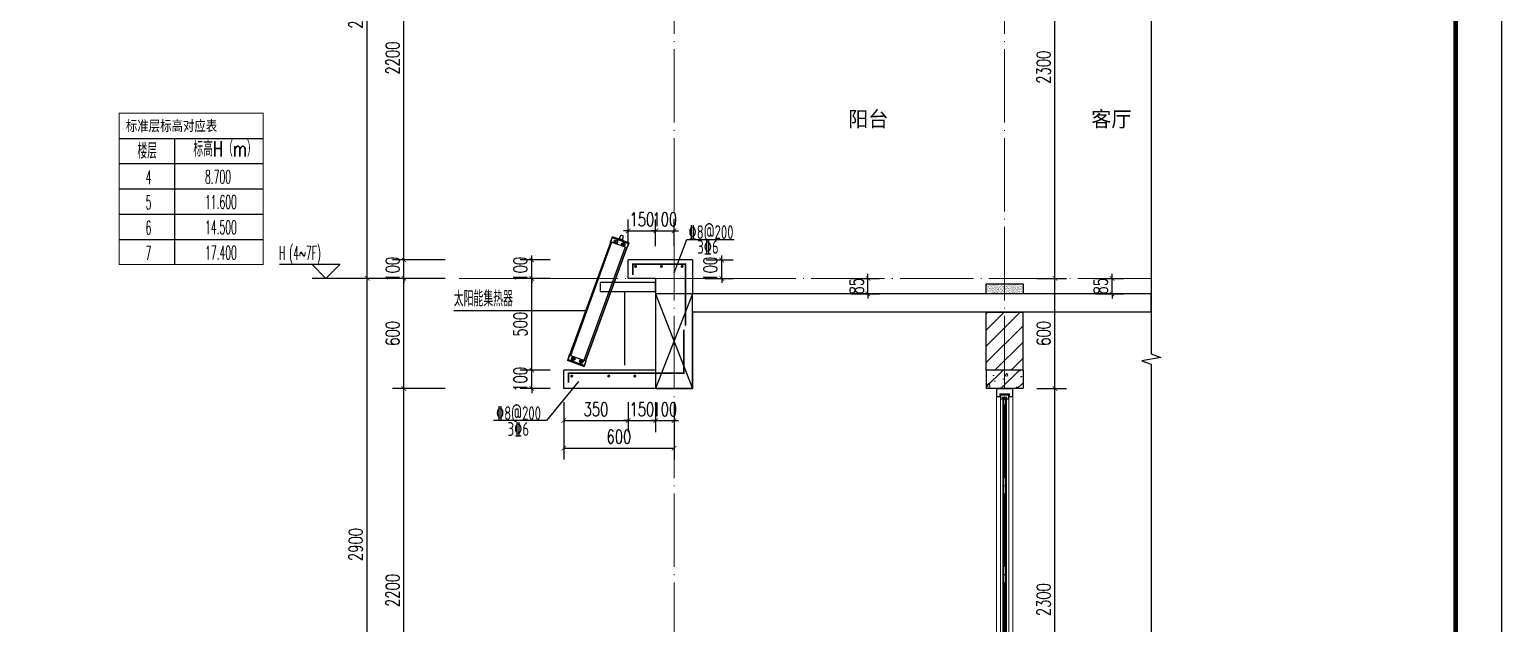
# Model space of a CAD drawing. Extents: x -655480 to 203344, y -294099 to 287156.
# Drawn here: x 57064 to 65078, y 130104 to 133340 of the extents above; entities that cross this region are included whole.
import ezdxf

# ---------------------------------------------------------------- set-up
doc = ezdxf.new("R2010")
doc.units = 0
doc.header["$LTSCALE"] = 1000
doc.linetypes.add('DOTE', pattern=[2.42, 2, -0.2, 0.02, -0.2])
doc.layers.get('0').update_dxf_attribs({"linetype": 'CONTINUOUS'})
doc.layers.get('DEFPOINTS').update_dxf_attribs({"linetype": 'CONTINUOUS'})
for name, color, linetype in [('C-Sheet-图框', 101, 'CONTINUOUS'), ('DIM_ELEV', 3, 'CONTINUOUS'), ('DIM_IDEN', 67, 'CONTINUOUS'), ('DIM_SYMB', 3, 'CONTINUOUS'), ('PUB_DIM', 3, 'CONTINUOUS'), ('PUB_TEXT', 2, 'CONTINUOUS'), ('REIN', 6, 'CONTINUOUS'), ('S-大样-砼线', 7, 'CONTINUOUS'), ('S-引出线', 40, 'CONTINUOUS'), ('TEXT', 2, 'CONTINUOUS'), ('WALL', 5, 'CONTINUOUS'), ('实线层', 7, 'CONTINUOUS'), ('看线', 251, 'CONTINUOUS'), ('立面-看线', 251, 'CONTINUOUS')]:
    doc.layers.add(name, color=color, linetype=linetype)
for name, color, linetype, lineweight in [('DOTE', 19, 'DOTE', 9), ('PUB_HATCH', 8, 'CONTINUOUS', 9), ('S_WINDOW', 144, 'CONTINUOUS', 15), ('图框', 9, 'CONTINUOUS', 18), ('细细', 250, 'CONTINUOUS', 0)]:
    doc.layers.add(name, color=color, linetype=linetype, lineweight=lineweight)
doc.layers.add('yichutu', color=7, linetype='CONTINUOUS', true_color=0xffffff)
doc.styles.add('_TCH_DIM', font='SIMPLEX.shx', dxfattribs={"width": 0.7, "bigfont": 'GBCBIG.shx'})
doc.styles.add('_TCH_DIM_T3', font='SIMPLEX', dxfattribs={"width": 0.705882, "bigfont": 'GBCBIG'})
doc.styles.add('DIM_FONT_T3', font='SIMPLEX', dxfattribs={"width": 0.705882, "bigfont": 'GBCBIG'})
doc.styles.add('TSSD_REIN', font='tssdeng.shx', dxfattribs={"width": 0.7, "height": 300, "bigfont": 'tssdchn.shx'})
doc.styles.add('宋体', font='', dxfattribs={"height": 50})
doc.styles.get('宋体').set_extended_font_data('SimSun')
doc.dimstyles.new('_TCH_ARCH&&25', dxfattribs={"dimtxt": 74.375, "dimasz": 25, "dimexe": 62.5, "dimexo": 75, "dimgap": 25, "dimtad": 1, "dimdec": 0, "dimzin": 0, "dimdsep": 46, "dimtxsty": '_TCH_DIM_T3', "dimblk": 'ARCHTICK', "dimcen": 0.09, "dimclrt": 7, "dimazin": 0, "dimtfac": 1, "dimtdec": 0, "dimtix": 1, "dimtmove": 2, "dimatfit": 3, "dimldrblk": 'ARCHTICK', "dimfxl": 1, "dimtolj": 1, "dimtzin": 0, "dimarcsym": 0})
pattern_1 = [(315, (145053.3697, 680712.4302), (-1.76776695, -1.76776695), []), (315, (145054.5482, 680712.4302), (-1.76776695, -1.76776695), [])]
pattern_2 = [(315, (145053.3697, 678374.192), (-1.76776695, -1.76776695), []), (315, (145054.5482, 678374.192), (-1.76776695, -1.76776695), [])]

# ---------------------------------------------------------------- blocks, each defined once
blk = doc.blocks.new('GFDDDDRG')
at = {"layer": '图框'}
blk.add_lwpolyline([(923310, -107437), (923310, -159999), (893610, -159999), (893610, -107437)], close=True, dxfattribs=at)
blk.add_lwpolyline([(923310, -107437), (923310, -159999), (893610, -159999), (893610, -107437)], close=True, dxfattribs=at)
at = {"layer": '图框', "const_width": 50}
blk.add_lwpolyline([(894110, -159499), (922810, -159499), (922810, -108687), (894110, -108687)], close=True, dxfattribs=at)
blk = doc.blocks.new('yct-1051-594-26275-14850-25-1002.0')
at = {"layer": 'yichutu', "color": 7, "true_color": 0xffffff}
blk.add_lwpolyline([(0, 0), (0, 14850), (26275, 14850), (26275, 0)], close=True, dxfattribs=at)
blk = doc.blocks.new('A$C01192DFB')
at = {"layer": '实线层', "color": 5}
for p, q in [((-245.2, 221), (-235.1, 248.7)), ((-244.8, 220.8), (-234.5, 249)), ((-146.5, 211.5), (-236.8, 244.3)), ((-146.9, 212), (-236.2, 244.4)), ((-235.1, 248.7), (-234.7, 248.5)), ((-145.3, 216.4), (-234.6, 248.9)), ((-145.2, 216.5), (-234.5, 249)), ((-196.4, 238.3), (-189.3, 257.6)), ((-174.3, 252.1), (-189.3, 257.6)), ((-181.3, 232.8), (-174.3, 252.1)), ((-468.5, -396.9), (-243.8, 220.5)), ((-243.5, 220.4), (-468.2, -397)), ((-467.7, -397.2), (-243, 220.2)), ((-240, 219.1), (-464.7, -398.3)), ((-239.5, 218.9), (-464.2, -398.5)), ((-166, 192.2), (-390.7, -425.2)), ((-165.7, 192), (-390.4, -425.3)), ((-381.9, -428.4), (-157.2, 189)), ((-156.8, 188.8), (-381.5, -428.6)), ((-381.1, -428.7), (-156.4, 188.7)), ((-155, 188.2), (-245.2, 221)), ((-219.7, 220.8), (-218.7, 223.5)), ((-217.8, 218.6), (-219.7, 220.8)), ((-219.4, 214.4), (-214.3, 228.2)), ((-218.7, 223.5), (-215.9, 224)), ((-215, 219.1), (-217.8, 218.6)), ((-215.9, 224), (-214, 221.8)), ((-214, 221.8), (-215, 219.1)), ((-196.4, 238.3), (-203, 237.5)), ((-176.7, 228), (-203, 237.5)), ((-196.4, 238.3), (-181.3, 232.8)), ((-181.3, 232.8), (-176.7, 228)), ((-179.3, 206.1), (-178.4, 208.8)), ((-177.5, 203.9), (-179.3, 206.1)), ((-179, 199.7), (-174, 213.5)), ((-178.4, 208.8), (-175.5, 209.3)), ((-174.6, 204.4), (-177.5, 203.9)), ((-175.5, 209.3), (-173.7, 207.1)), ((-173.7, 207.1), (-174.6, 204.4)), ((-155.5, 188.3), (-145.2, 216.5)), ((-155, 188.2), (-144.9, 215.9)), ((-144.9, 215.9), (-145.4, 216)), ((-469.9, -396.4), (-480, -424.1)), ((-469.5, -396.6), (-479.7, -424.8)), ((-379.7, -429.2), (-469.9, -396.4)), ((-379.7, -429.2), (-468, -397.1)), ((-480, -424.1), (-479.6, -424.3)), ((-390.4, -457.1), (-479.7, -424.6)), ((-390.5, -457.2), (-479.7, -424.8)), ((-388.2, -452.5), (-478.4, -419.7)), ((-388.8, -452.7), (-478.1, -420.2)), ((-450.2, -412.7), (-451.2, -415.4)), ((-451.2, -415.4), (-449.4, -417.6)), ((-445.9, -408), (-450.9, -421.8)), ((-447.4, -412.2), (-450.2, -412.7)), ((-449.4, -417.6), (-446.5, -417.1)), ((-445.5, -414.4), (-447.4, -412.2)), ((-446.5, -417.1), (-445.5, -414.4)), ((-406.6, -428.6), (-407.6, -431.3)), ((-407.6, -431.3), (-405.7, -433.5)), ((-402.2, -423.9), (-407.2, -437.7)), ((-403.7, -428.1), (-406.6, -428.6)), ((-405.7, -433.5), (-402.9, -433)), ((-401.9, -430.3), (-403.7, -428.1)), ((-402.9, -433), (-401.9, -430.3)), ((-380.2, -429.1), (-390.5, -457.2)), ((-389.8, -456.9), (-390.3, -456.8)), ((-379.7, -429.2), (-389.8, -456.9))]:
    blk.add_line(p, q, dxfattribs=at)
for points in [[(-236.8, 244.3), (-236.7, 244.4), (-236.5, 244.5), (-236.4, 244.5), (-236.2, 244.4)], [(-146.5, 211.5), (-146.5, 211.6), (-146.6, 211.7), (-146.7, 211.9), (-146.9, 212)], [(-478.4, -419.7), (-478.4, -419.8), (-478.4, -420), (-478.2, -420.1), (-478.1, -420.2)], [(-388.2, -452.5), (-388.3, -452.6), (-388.4, -452.7), (-388.6, -452.7), (-388.8, -452.7)]]:
    blk.add_lwpolyline(points, dxfattribs=at)
blk.add_lwpolyline([(0, 0), (-302.4, 0), (-302.4, -49.7), (0, -49.7)], close=True, dxfattribs=at)
for centre, radius in [((-216.8, 221.3), 10), ((-216.8, 221.3), 9.5), ((-176.5, 206.6), 10), ((-176.5, 206.6), 9.5), ((-448.4, -414.9), 10), ((-448.4, -414.9), 9.5), ((-404.7, -430.8), 10), ((-404.7, -430.8), 9.5)]:
    blk.add_circle(centre, radius, dxfattribs=at)
for centre, start, end in [((-234.7, 248.5), 70, 160), ((-145.4, 216), 340, 70), ((-479.6, -424.3), 160, 250), ((-390.3, -456.8), 250, 340)]:
    blk.add_arc(centre, 0.5, start, end, dxfattribs=at)
blk = doc.blocks.new('_ArchTick')
at = {"color": 0, "linetype": 'ByBlock', "const_width": 0.15}
blk.add_lwpolyline([(-0.5, -0.5), (0.5, 0.5)], dxfattribs=at)
blk = doc.blocks.new('*D2541')
at = {"layer": 'DEFPOINTS', "color": 0, "transparency": 16777216}
for p in [(871532.9, -114286.1), (871707.5, -114286.1), (871707.5, -114386.1)]:
    blk.add_point(p, dxfattribs=at)
at = {"layer": 'PUB_DIM', "color": 0, "lineweight": -2, "transparency": 16777216}
for p, q in [((871532.9, -114286.1), (871532.9, -114261.1)), ((871632.5, -114286.1), (871470.4, -114286.1)), ((871532.9, -114386.1), (871532.9, -114286.1)), ((871632.5, -114386.1), (871470.4, -114386.1)), ((871532.9, -114386.1), (871532.9, -114411.1))]:
    blk.add_line(p, q, dxfattribs=at)
at = {"layer": 'PUB_DIM', "color": 0, "lineweight": -2, "transparency": 16777216, "xscale": 25, "yscale": 25, "zscale": 25}
for p, rotation in [((871532.9, -114286.1), 270), ((871532.9, -114386.1), 90)]:
    blk.add_blockref('_ArchTick', p, dxfattribs=dict(at, rotation=rotation))
at = {"layer": 'PUB_DIM', "color": 7, "transparency": 16777216, "insert": (871470.7, -114336.1), "char_height": 74.38, "attachment_point": 5, "rotation": 90, "style": '_TCH_DIM_T3'}
blk.add_mtext('\\A1;100', dxfattribs=at)
blk = doc.blocks.new('*D2542')
at = {"layer": 'DEFPOINTS', "color": 0, "transparency": 16777216}
for p in [(871532.9, -114386.1), (871707.5, -114386.1), (871707.5, -114886.1)]:
    blk.add_point(p, dxfattribs=at)
at = {"layer": 'PUB_DIM', "color": 0, "lineweight": -2, "transparency": 16777216}
for p, q in [((871632.5, -114386.1), (871470.4, -114386.1)), ((871532.9, -114886.1), (871532.9, -114386.1)), ((871632.5, -114886.1), (871470.4, -114886.1))]:
    blk.add_line(p, q, dxfattribs=at)
at = {"layer": 'PUB_DIM', "color": 0, "lineweight": -2, "transparency": 16777216, "xscale": 25, "yscale": 25, "zscale": 25}
for p, rotation in [((871532.9, -114386.1), 90), ((871532.9, -114886.1), 270)]:
    blk.add_blockref('_ArchTick', p, dxfattribs=dict(at, rotation=rotation))
at = {"layer": 'PUB_DIM', "color": 7, "transparency": 16777216, "insert": (871470.7, -114636.1), "char_height": 74.38, "attachment_point": 5, "rotation": 90, "style": '_TCH_DIM_T3'}
blk.add_mtext('\\A1;500', dxfattribs=at)
blk = doc.blocks.new('*D2543')
at = {"layer": 'DEFPOINTS', "color": 0, "transparency": 16777216}
for p in [(871532.9, -114886.1), (871707.5, -114886.1), (871707.5, -114986.1)]:
    blk.add_point(p, dxfattribs=at)
at = {"layer": 'PUB_DIM', "color": 0, "lineweight": -2, "transparency": 16777216}
for p, q in [((871632.5, -114886.1), (871470.4, -114886.1)), ((871532.9, -114886.1), (871532.9, -114861.1)), ((871532.9, -114986.1), (871532.9, -114886.1)), ((871632.5, -114986.1), (871470.4, -114986.1)), ((871532.9, -114986.1), (871532.9, -115011.1))]:
    blk.add_line(p, q, dxfattribs=at)
at = {"layer": 'PUB_DIM', "color": 0, "lineweight": -2, "transparency": 16777216, "xscale": 25, "yscale": 25, "zscale": 25}
for p, rotation in [((871532.9, -114886.1), 270), ((871532.9, -114986.1), 90)]:
    blk.add_blockref('_ArchTick', p, dxfattribs=dict(at, rotation=rotation))
at = {"layer": 'PUB_DIM', "color": 7, "transparency": 16777216, "insert": (871470.7, -114936.1), "char_height": 74.38, "attachment_point": 5, "rotation": 90, "style": '_TCH_DIM_T3'}
blk.add_mtext('\\A1;100', dxfattribs=at)
blk = doc.blocks.new('*D2544')
at = {"layer": 'DEFPOINTS', "color": 0, "transparency": 16777216}
for p in [(872407.5, -114286.1), (872567.5, -114286.1), (872407.5, -114386.1)]:
    blk.add_point(p, dxfattribs=at)
at = {"layer": 'PUB_DIM', "color": 0, "lineweight": -2, "transparency": 16777216}
for p, q in [((872567.5, -114286.1), (872567.5, -114261.1)), ((872482.5, -114286.1), (872630, -114286.1)), ((872567.5, -114386.1), (872567.5, -114286.1)), ((872482.5, -114386.1), (872630, -114386.1)), ((872567.5, -114386.1), (872567.5, -114411.1))]:
    blk.add_line(p, q, dxfattribs=at)
at = {"layer": 'PUB_DIM', "color": 0, "lineweight": -2, "transparency": 16777216, "xscale": 25, "yscale": 25, "zscale": 25}
for p, rotation in [((872567.5, -114286.1), 270), ((872567.5, -114386.1), 90)]:
    blk.add_blockref('_ArchTick', p, dxfattribs=dict(at, rotation=rotation))
at = {"layer": 'PUB_DIM', "color": 7, "transparency": 16777216, "insert": (872505.3, -114336.1), "char_height": 74.38, "attachment_point": 5, "rotation": 90, "style": '_TCH_DIM_T3'}
blk.add_mtext('\\A1;100', dxfattribs=at)
blk = doc.blocks.new('*D2545')
at = {"layer": 'DEFPOINTS', "color": 0, "transparency": 16777216}
for p in [(872207.5, -114127.5), (872057.5, -114286.1), (872207.5, -114286.1)]:
    blk.add_point(p, dxfattribs=at)
at = {"layer": 'PUB_DIM', "color": 0, "lineweight": -2, "transparency": 16777216}
for p, q in [((872057.5, -114211.1), (872057.5, -114065)), ((872207.5, -114211.1), (872207.5, -114065)), ((872057.5, -114127.5), (872032.5, -114127.5)), ((872057.5, -114127.5), (872207.5, -114127.5)), ((872207.5, -114127.5), (872232.5, -114127.5))]:
    blk.add_line(p, q, dxfattribs=at)
at = {"layer": 'PUB_DIM', "color": 0, "lineweight": -2, "transparency": 16777216, "xscale": 25, "yscale": 25, "zscale": 25}
blk.add_blockref('_ArchTick', (872057.5, -114127.5), dxfattribs=at)
at = {"layer": 'PUB_DIM', "color": 0, "lineweight": -2, "transparency": 16777216, "xscale": 25, "yscale": 25, "zscale": 25, "rotation": 180}
blk.add_blockref('_ArchTick', (872207.5, -114127.5), dxfattribs=at)
at = {"layer": 'PUB_DIM', "color": 7, "transparency": 16777216, "insert": (872132.5, -114065.3), "char_height": 74.38, "attachment_point": 5, "style": '_TCH_DIM_T3'}
blk.add_mtext('\\A1;150', dxfattribs=at)
blk = doc.blocks.new('*D2546')
at = {"layer": 'DEFPOINTS', "color": 0, "transparency": 16777216}
for p in [(872307.5, -114127.5), (872207.5, -114286.1), (872307.5, -114286.1)]:
    blk.add_point(p, dxfattribs=at)
at = {"layer": 'PUB_DIM', "color": 0, "lineweight": -2, "transparency": 16777216}
for p, q in [((872207.5, -114211.1), (872207.5, -114065)), ((872307.5, -114211.1), (872307.5, -114065)), ((872207.5, -114127.5), (872182.5, -114127.5)), ((872207.5, -114127.5), (872307.5, -114127.5)), ((872307.5, -114127.5), (872332.5, -114127.5))]:
    blk.add_line(p, q, dxfattribs=at)
at = {"layer": 'PUB_DIM', "color": 0, "lineweight": -2, "transparency": 16777216, "xscale": 25, "yscale": 25, "zscale": 25}
blk.add_blockref('_ArchTick', (872207.5, -114127.5), dxfattribs=at)
at = {"layer": 'PUB_DIM', "color": 0, "lineweight": -2, "transparency": 16777216, "xscale": 25, "yscale": 25, "zscale": 25, "rotation": 180}
blk.add_blockref('_ArchTick', (872307.5, -114127.5), dxfattribs=at)
at = {"layer": 'PUB_DIM', "color": 7, "transparency": 16777216, "insert": (872257.5, -114065.3), "char_height": 74.38, "attachment_point": 5, "style": '_TCH_DIM_T3'}
blk.add_mtext('\\A1;100', dxfattribs=at)
blk = doc.blocks.new('*D2547')
at = {"layer": 'DEFPOINTS', "color": 0, "transparency": 16777216}
for p in [(874526.4, -114386.1), (874692.4, -114386.1), (874526.4, -114471.1)]:
    blk.add_point(p, dxfattribs=at)
at = {"layer": 'PUB_DIM', "color": 0, "lineweight": -2, "transparency": 16777216}
for p, q in [((874692.4, -114386.1), (874692.4, -114361.1)), ((874601.4, -114386.1), (874754.9, -114386.1)), ((874692.4, -114471.1), (874692.4, -114386.1)), ((874601.4, -114471.1), (874754.9, -114471.1)), ((874692.4, -114471.1), (874692.4, -114496.1))]:
    blk.add_line(p, q, dxfattribs=at)
at = {"layer": 'PUB_DIM', "color": 0, "lineweight": -2, "transparency": 16777216, "xscale": 25, "yscale": 25, "zscale": 25}
for p, rotation in [((874692.4, -114386.1), 270), ((874692.4, -114471.1), 90)]:
    blk.add_blockref('_ArchTick', p, dxfattribs=dict(at, rotation=rotation))
at = {"layer": 'PUB_DIM', "color": 7, "transparency": 16777216, "insert": (874630.2, -114428.6), "char_height": 74.38, "attachment_point": 5, "rotation": 90, "style": '_TCH_DIM_T3'}
blk.add_mtext('\\A1;85', dxfattribs=at)
blk = doc.blocks.new('*D2548')
at = {"layer": 'DEFPOINTS', "color": 0, "transparency": 16777216}
for p in [(873197.3, -114386.1), (873363.3, -114386.1), (873197.3, -114471.1)]:
    blk.add_point(p, dxfattribs=at)
at = {"layer": 'PUB_DIM', "color": 0, "lineweight": -2, "transparency": 16777216}
for p, q in [((873363.3, -114386.1), (873363.3, -114361.1)), ((873272.3, -114386.1), (873425.8, -114386.1)), ((873363.3, -114471.1), (873363.3, -114386.1)), ((873272.3, -114471.1), (873425.8, -114471.1)), ((873363.3, -114471.1), (873363.3, -114496.1))]:
    blk.add_line(p, q, dxfattribs=at)
at = {"layer": 'PUB_DIM', "color": 0, "lineweight": -2, "transparency": 16777216, "xscale": 25, "yscale": 25, "zscale": 25}
for p, rotation in [((873363.3, -114386.1), 270), ((873363.3, -114471.1), 90)]:
    blk.add_blockref('_ArchTick', p, dxfattribs=dict(at, rotation=rotation))
at = {"layer": 'PUB_DIM', "color": 7, "transparency": 16777216, "insert": (873301.1, -114428.6), "char_height": 74.38, "attachment_point": 5, "rotation": 90, "style": '_TCH_DIM_T3'}
blk.add_mtext('\\A1;85', dxfattribs=at)
blk = doc.blocks.new('*D2549')
at = {"layer": 'DEFPOINTS', "color": 0, "transparency": 16777216}
for p in [(871707.5, -114986.1), (872057.5, -114986.1), (872057.5, -115161.1)]:
    blk.add_point(p, dxfattribs=at)
at = {"layer": 'PUB_DIM', "color": 0, "lineweight": -2, "transparency": 16777216}
for p, q in [((871707.5, -115061.1), (871707.5, -115223.6)), ((872057.5, -115061.1), (872057.5, -115223.6)), ((871707.5, -115161.1), (872057.5, -115161.1))]:
    blk.add_line(p, q, dxfattribs=at)
at = {"layer": 'PUB_DIM', "color": 0, "lineweight": -2, "transparency": 16777216, "xscale": 25, "yscale": 25, "zscale": 25, "rotation": 180}
blk.add_blockref('_ArchTick', (871707.5, -115161.1), dxfattribs=at)
at = {"layer": 'PUB_DIM', "color": 0, "lineweight": -2, "transparency": 16777216, "xscale": 25, "yscale": 25, "zscale": 25}
blk.add_blockref('_ArchTick', (872057.5, -115161.1), dxfattribs=at)
at = {"layer": 'PUB_DIM', "color": 7, "transparency": 16777216, "insert": (871882.5, -115099), "char_height": 74.38, "attachment_point": 5, "style": '_TCH_DIM_T3'}
blk.add_mtext('\\A1;350', dxfattribs=at)
blk = doc.blocks.new('*D2550')
at = {"layer": 'DEFPOINTS', "color": 0, "transparency": 16777216}
for p in [(872057.5, -114986.1), (872207.5, -114986.1), (872207.5, -115161.1)]:
    blk.add_point(p, dxfattribs=at)
at = {"layer": 'PUB_DIM', "color": 0, "lineweight": -2, "transparency": 16777216}
for p, q in [((872057.5, -115061.1), (872057.5, -115223.6)), ((872207.5, -115061.1), (872207.5, -115223.6)), ((872057.5, -115161.1), (872032.5, -115161.1)), ((872057.5, -115161.1), (872207.5, -115161.1)), ((872207.5, -115161.1), (872232.5, -115161.1))]:
    blk.add_line(p, q, dxfattribs=at)
at = {"layer": 'PUB_DIM', "color": 0, "lineweight": -2, "transparency": 16777216, "xscale": 25, "yscale": 25, "zscale": 25}
blk.add_blockref('_ArchTick', (872057.5, -115161.1), dxfattribs=at)
at = {"layer": 'PUB_DIM', "color": 0, "lineweight": -2, "transparency": 16777216, "xscale": 25, "yscale": 25, "zscale": 25, "rotation": 180}
blk.add_blockref('_ArchTick', (872207.5, -115161.1), dxfattribs=at)
at = {"layer": 'PUB_DIM', "color": 7, "transparency": 16777216, "insert": (872132.5, -115099), "char_height": 74.38, "attachment_point": 5, "style": '_TCH_DIM_T3'}
blk.add_mtext('\\A1;150', dxfattribs=at)
blk = doc.blocks.new('*D2551')
at = {"layer": 'DEFPOINTS', "color": 0, "transparency": 16777216}
for p in [(872207.5, -114986.1), (872307.5, -114986.1), (872307.5, -115161.1)]:
    blk.add_point(p, dxfattribs=at)
at = {"layer": 'PUB_DIM', "color": 0, "lineweight": -2, "transparency": 16777216}
for p, q in [((872207.5, -115061.1), (872207.5, -115223.6)), ((872307.5, -115061.1), (872307.5, -115223.6)), ((872207.5, -115161.1), (872182.5, -115161.1)), ((872207.5, -115161.1), (872307.5, -115161.1)), ((872307.5, -115161.1), (872332.5, -115161.1))]:
    blk.add_line(p, q, dxfattribs=at)
at = {"layer": 'PUB_DIM', "color": 0, "lineweight": -2, "transparency": 16777216, "xscale": 25, "yscale": 25, "zscale": 25}
blk.add_blockref('_ArchTick', (872207.5, -115161.1), dxfattribs=at)
at = {"layer": 'PUB_DIM', "color": 0, "lineweight": -2, "transparency": 16777216, "xscale": 25, "yscale": 25, "zscale": 25, "rotation": 180}
blk.add_blockref('_ArchTick', (872307.5, -115161.1), dxfattribs=at)
at = {"layer": 'PUB_DIM', "color": 7, "transparency": 16777216, "insert": (872257.5, -115099), "char_height": 74.38, "attachment_point": 5, "style": '_TCH_DIM_T3'}
blk.add_mtext('\\A1;100', dxfattribs=at)
blk = doc.blocks.new('*D2552')
at = {"layer": 'DEFPOINTS', "color": 0, "transparency": 16777216}
for p in [(871707.5, -114986.1), (872307.5, -114986.1), (872307.5, -115311.1)]:
    blk.add_point(p, dxfattribs=at)
at = {"layer": 'PUB_DIM', "color": 0, "lineweight": -2, "transparency": 16777216}
for p, q in [((871707.5, -115061.1), (871707.5, -115373.6)), ((872307.5, -115061.1), (872307.5, -115373.6)), ((871707.5, -115311.1), (872307.5, -115311.1))]:
    blk.add_line(p, q, dxfattribs=at)
at = {"layer": 'PUB_DIM', "color": 0, "lineweight": -2, "transparency": 16777216, "xscale": 25, "yscale": 25, "zscale": 25, "rotation": 180}
blk.add_blockref('_ArchTick', (871707.5, -115311.1), dxfattribs=at)
at = {"layer": 'PUB_DIM', "color": 0, "lineweight": -2, "transparency": 16777216, "xscale": 25, "yscale": 25, "zscale": 25}
blk.add_blockref('_ArchTick', (872307.5, -115311.1), dxfattribs=at)
at = {"layer": 'PUB_DIM', "color": 7, "transparency": 16777216, "insert": (872007.5, -115249), "char_height": 74.38, "attachment_point": 5, "style": '_TCH_DIM_T3'}
blk.add_mtext('\\A1;600', dxfattribs=at)
blk = doc.blocks.new('afzdfsregf')
at = {"layer": '细细'}
h = blk.add_hatch(dxfattribs=at)
h.set_pattern_fill('金属', color=256, style=0)
h.set_pattern_definition(pattern_1)
h.paths.add_polyline_path([(221063.8, 608913.8), (221043.8, 608913.8), (221043.8, 608927.3), (220993.8, 608927.3), (220993.8, 608913.8), (220973.8, 608913.8), (220973.8, 608958.8), (221063.8, 608958.8)])
h.paths.add_polyline_path([(221045.8, 608929.3), (221045.8, 608915.8), (221061.8, 608915.8), (221061.8, 608956.8), (220975.8, 608956.8), (220975.8, 608915.8), (220991.8, 608915.8), (220991.8, 608929.3)], flags=16)
h = blk.add_hatch(dxfattribs=at)
h.set_pattern_fill('金属', color=256, style=0)
h.set_pattern_definition(pattern_1)
h.paths.add_polyline_path([(220996.3, 608925.3), (220996.3, 608900.3), (221008.3, 608900.3), (221008.3, 608910.3), (221029.3, 608910.3), (221029.3, 608900.3), (221041.3, 608900.3), (221041.3, 608925.3)])
h.paths.add_polyline_path([(221039.3, 608923.3), (221039.3, 608902.3), (221031.3, 608902.3), (221031.3, 608912.3), (221006.3, 608912.3), (221006.3, 608902.3), (220998.3, 608902.3), (220998.3, 608923.3)], flags=16)
h = blk.add_hatch(color=256, dxfattribs=at)
edge = h.paths.add_edge_path()
edge.add_line((221023.3, 608910.3), (221023.3, 608898.3))
edge.add_arc((221018.8, 608890), 9.44, 61.51755, 118.48245)
edge.add_line((221014.3, 608898.3), (221014.3, 608910.3))
edge.add_arc((221018.8, 608918.6), 9.44, 241.51755, 298.48245)
h = blk.add_hatch(dxfattribs=at)
h.set_pattern_fill('金属', color=256, style=0)
h.set_pattern_definition(pattern_2)
h.paths.add_polyline_path([(221063.8, 606703.8), (221043.8, 606703.8), (221043.8, 606690.3), (220993.8, 606690.3), (220993.8, 606703.8), (220973.8, 606703.8), (220973.8, 606658.8), (221063.8, 606658.8)])
h.paths.add_polyline_path([(221045.8, 606688.3), (221045.8, 606701.8), (221061.8, 606701.8), (221061.8, 606660.8), (220975.8, 606660.8), (220975.8, 606701.8), (220991.8, 606701.8), (220991.8, 606688.3)], flags=16)
h = blk.add_hatch(dxfattribs=at)
h.set_pattern_fill('金属', color=256, style=0)
h.set_pattern_definition(pattern_2)
h.paths.add_polyline_path([(220996.3, 606692.3), (220996.3, 606717.3), (221008.3, 606717.3), (221008.3, 606707.3), (221029.3, 606707.3), (221029.3, 606717.3), (221041.3, 606717.3), (221041.3, 606692.3)])
h.paths.add_polyline_path([(221039.3, 606694.3), (221039.3, 606715.3), (221031.3, 606715.3), (221031.3, 606705.3), (221006.3, 606705.3), (221006.3, 606715.3), (220998.3, 606715.3), (220998.3, 606694.3)], flags=16)
h = blk.add_hatch(color=256, dxfattribs=at)
edge = h.paths.add_edge_path()
edge.add_line((221023.3, 606707.3), (221023.3, 606719.3))
edge.add_arc((221018.8, 606727.6), 9.44, 241.51755, 298.48245, ccw=False)
edge.add_line((221014.3, 606719.3), (221014.3, 606707.3))
edge.add_arc((221018.8, 606699), 9.44, 61.51755, 118.48245, ccw=False)
at = {"layer": 'S_WINDOW'}
for p, q in [((220973.8, 606703.8), (220973.8, 608913.8)), ((220996.3, 606717.3), (220996.3, 608900.3)), ((221041.3, 606717.3), (221041.3, 608900.3)), ((221063.8, 606703.8), (221063.8, 608913.8))]:
    blk.add_line(p, q, dxfattribs=at)
for points in [[(220973.8, 608958.8), (220973.8, 608913.8), (220993.8, 608913.8), (220993.8, 608927.3), (221043.8, 608927.3), (221043.8, 608913.8), (221063.8, 608913.8), (221063.8, 608958.8)], [(220975.8, 608956.8), (220975.8, 608915.8), (220991.8, 608915.8), (220991.8, 608929.3), (221045.8, 608929.3), (221045.8, 608915.8), (221061.8, 608915.8), (221061.8, 608956.8)], [(220996.3, 608925.3), (220996.3, 608900.3), (221008.3, 608900.3), (221008.3, 608910.3), (221029.3, 608910.3), (221029.3, 608900.3), (221041.3, 608900.3), (221041.3, 608925.3)], [(220998.3, 608923.3), (220998.3, 608902.3), (221006.3, 608902.3), (221006.3, 608912.3), (221031.3, 608912.3), (221031.3, 608902.3), (221039.3, 608902.3), (221039.3, 608923.3)], [(220973.8, 606658.8), (220973.8, 606703.8), (220993.8, 606703.8), (220993.8, 606690.3), (221043.8, 606690.3), (221043.8, 606703.8), (221063.8, 606703.8), (221063.8, 606658.8)], [(220975.8, 606660.8), (220975.8, 606701.8), (220991.8, 606701.8), (220991.8, 606688.3), (221045.8, 606688.3), (221045.8, 606701.8), (221061.8, 606701.8), (221061.8, 606660.8)], [(220996.3, 606692.3), (220996.3, 606717.3), (221008.3, 606717.3), (221008.3, 606707.3), (221029.3, 606707.3), (221029.3, 606717.3), (221041.3, 606717.3), (221041.3, 606692.3)], [(220998.3, 606694.3), (220998.3, 606715.3), (221006.3, 606715.3), (221006.3, 606705.3), (221031.3, 606705.3), (221031.3, 606715.3), (221039.3, 606715.3), (221039.3, 606694.3)]]:
    blk.add_lwpolyline(points, close=True, dxfattribs=at)
at = {"layer": '细细'}
for points in [[(221008.3, 608900.3), (221008.3, 606717.3)], [(221014.3, 606719.3), (221014.3, 608910.3)], [(221023.3, 606719.3), (221023.3, 608910.3)], [(221029.3, 608900.3), (221029.3, 606717.3)]]:
    blk.add_lwpolyline(points, dxfattribs=at)
for points in [[(221023.3, 608910.3), (221023.3, 608898.3, 0.253805), (221014.3, 608898.3), (221014.3, 608910.3, 0.253805)], [(221023.3, 606707.3), (221023.3, 606719.3, -0.253805), (221014.3, 606719.3), (221014.3, 606707.3, -0.253805)]]:
    blk.add_lwpolyline(points, format="xyb", close=True, dxfattribs=at)
blk = doc.blocks.new('*D2978')
at = {"layer": 'DEFPOINTS', "color": 0, "transparency": 16777216}
for p in [(62473.1, 131384.6), (62647.1, 131384.6), (62473.1, 129084.6)]:
    blk.add_point(p, dxfattribs=at)
at = {"layer": 'PUB_DIM', "color": 0, "lineweight": -2, "transparency": 16777216}
for p, q in [((62548.1, 131384.6), (62709.6, 131384.6)), ((62647.1, 129084.6), (62647.1, 131384.6)), ((62548.1, 129084.6), (62709.6, 129084.6))]:
    blk.add_line(p, q, dxfattribs=at)
at = {"layer": 'PUB_DIM', "color": 0, "lineweight": -2, "transparency": 16777216, "xscale": 25, "yscale": 25, "zscale": 25}
for p, rotation in [((62647.1, 131384.6), 90), ((62647.1, 129084.6), 270)]:
    blk.add_blockref('_ArchTick', p, dxfattribs=dict(at, rotation=rotation))
at = {"layer": 'PUB_DIM', "color": 7, "transparency": 16777216, "insert": (62584.9, 130234.6), "char_height": 74.38, "attachment_point": 5, "rotation": 90, "style": '_TCH_DIM_T3'}
blk.add_mtext('\\A1;2300', dxfattribs=at)
blk = doc.blocks.new('*D2979')
at = {"layer": 'DEFPOINTS', "color": 0, "transparency": 16777216}
for p in [(62473.1, 131984.6), (62647.1, 131984.6), (62473.1, 131384.6)]:
    blk.add_point(p, dxfattribs=at)
at = {"layer": 'PUB_DIM', "color": 0, "lineweight": -2, "transparency": 16777216}
for p, q in [((62548.1, 131984.6), (62709.6, 131984.6)), ((62647.1, 131384.6), (62647.1, 131984.6)), ((62548.1, 131384.6), (62709.6, 131384.6))]:
    blk.add_line(p, q, dxfattribs=at)
at = {"layer": 'PUB_DIM', "color": 0, "lineweight": -2, "transparency": 16777216, "xscale": 25, "yscale": 25, "zscale": 25}
for p, rotation in [((62647.1, 131984.6), 90), ((62647.1, 131384.6), 270)]:
    blk.add_blockref('_ArchTick', p, dxfattribs=dict(at, rotation=rotation))
at = {"layer": 'PUB_DIM', "color": 7, "transparency": 16777216, "insert": (62584.9, 131684.6), "char_height": 74.38, "attachment_point": 5, "rotation": 90, "style": '_TCH_DIM_T3'}
blk.add_mtext('\\A1;600', dxfattribs=at)
blk = doc.blocks.new('*D2980')
at = {"layer": 'DEFPOINTS', "color": 0, "transparency": 16777216}
for p in [(62473.1, 134284.6), (62647.1, 134284.6), (62473.1, 131984.6)]:
    blk.add_point(p, dxfattribs=at)
at = {"layer": 'PUB_DIM', "color": 0, "lineweight": -2, "transparency": 16777216}
for p, q in [((62548.1, 134284.6), (62709.6, 134284.6)), ((62647.1, 131984.6), (62647.1, 134284.6)), ((62548.1, 131984.6), (62709.6, 131984.6))]:
    blk.add_line(p, q, dxfattribs=at)
at = {"layer": 'PUB_DIM', "color": 0, "lineweight": -2, "transparency": 16777216, "xscale": 25, "yscale": 25, "zscale": 25}
for p, rotation in [((62647.1, 134284.6), 90), ((62647.1, 131984.6), 270)]:
    blk.add_blockref('_ArchTick', p, dxfattribs=dict(at, rotation=rotation))
at = {"layer": 'PUB_DIM', "color": 7, "transparency": 16777216, "insert": (62584.9, 133134.6), "char_height": 74.38, "attachment_point": 5, "rotation": 90, "style": '_TCH_DIM_T3'}
blk.add_mtext('\\A1;2300', dxfattribs=at)
blk = doc.blocks.new('*D3045')
at = {"layer": 'DEFPOINTS', "color": 0, "transparency": 16777216}
for p in [(59102.9, 131384.6), (59402.9, 131384.6), (59402.9, 129184.6)]:
    blk.add_point(p, dxfattribs=at)
at = {"layer": 'PUB_DIM', "color": 0, "lineweight": -2, "transparency": 16777216}
for p, q in [((59327.9, 131384.6), (59040.4, 131384.6)), ((59102.9, 129184.6), (59102.9, 131384.6)), ((59327.9, 129184.6), (59040.4, 129184.6))]:
    blk.add_line(p, q, dxfattribs=at)
at = {"layer": 'PUB_DIM', "color": 0, "lineweight": -2, "transparency": 16777216, "xscale": 25, "yscale": 25, "zscale": 25}
for p, rotation in [((59102.9, 131384.6), 90), ((59102.9, 129184.6), 270)]:
    blk.add_blockref('_ArchTick', p, dxfattribs=dict(at, rotation=rotation))
at = {"layer": 'PUB_DIM', "color": 7, "transparency": 16777216, "insert": (59040.8, 130284.6), "char_height": 74.38, "attachment_point": 5, "rotation": 90, "style": '_TCH_DIM_T3'}
blk.add_mtext('\\A1;2200', dxfattribs=at)
blk = doc.blocks.new('*D3046')
at = {"layer": 'DEFPOINTS', "color": 0, "transparency": 16777216}
for p in [(59102.9, 131984.6), (59402.9, 131984.6), (59402.9, 131384.6)]:
    blk.add_point(p, dxfattribs=at)
at = {"layer": 'PUB_DIM', "color": 0, "lineweight": -2, "transparency": 16777216}
for p, q in [((59327.9, 131984.6), (59040.4, 131984.6)), ((59102.9, 131384.6), (59102.9, 131984.6)), ((59327.9, 131384.6), (59040.4, 131384.6))]:
    blk.add_line(p, q, dxfattribs=at)
at = {"layer": 'PUB_DIM', "color": 0, "lineweight": -2, "transparency": 16777216, "xscale": 25, "yscale": 25, "zscale": 25}
for p, rotation in [((59102.9, 131984.6), 90), ((59102.9, 131384.6), 270)]:
    blk.add_blockref('_ArchTick', p, dxfattribs=dict(at, rotation=rotation))
at = {"layer": 'PUB_DIM', "color": 7, "transparency": 16777216, "insert": (59040.8, 131684.6), "char_height": 74.38, "attachment_point": 5, "rotation": 90, "style": '_TCH_DIM_T3'}
blk.add_mtext('\\A1;600', dxfattribs=at)
blk = doc.blocks.new('*D3047')
at = {"layer": 'DEFPOINTS', "color": 0, "transparency": 16777216}
for p in [(59102.9, 132084.6), (59402.9, 132084.6), (59402.9, 131984.6)]:
    blk.add_point(p, dxfattribs=at)
at = {"layer": 'PUB_DIM', "color": 0, "lineweight": -2, "transparency": 16777216}
for p, q in [((59327.9, 132084.6), (59040.4, 132084.6)), ((59102.9, 132084.6), (59102.9, 132109.6)), ((59102.9, 131984.6), (59102.9, 132084.6)), ((59327.9, 131984.6), (59040.4, 131984.6)), ((59102.9, 131984.6), (59102.9, 131959.6))]:
    blk.add_line(p, q, dxfattribs=at)
at = {"layer": 'PUB_DIM', "color": 0, "lineweight": -2, "transparency": 16777216, "xscale": 25, "yscale": 25, "zscale": 25}
for p, rotation in [((59102.9, 132084.6), 270), ((59102.9, 131984.6), 90)]:
    blk.add_blockref('_ArchTick', p, dxfattribs=dict(at, rotation=rotation))
at = {"layer": 'PUB_DIM', "color": 7, "transparency": 16777216, "insert": (59040.8, 132034.6), "char_height": 74.38, "attachment_point": 5, "rotation": 90, "style": '_TCH_DIM_T3'}
blk.add_mtext('\\A1;100', dxfattribs=at)
blk = doc.blocks.new('*D3048')
at = {"layer": 'DEFPOINTS', "color": 0, "transparency": 16777216}
for p in [(59102.9, 134284.6), (59402.9, 134284.6), (59402.9, 132084.6)]:
    blk.add_point(p, dxfattribs=at)
at = {"layer": 'PUB_DIM', "color": 0, "lineweight": -2, "transparency": 16777216}
for p, q in [((59327.9, 134284.6), (59040.4, 134284.6)), ((59102.9, 132084.6), (59102.9, 134284.6)), ((59327.9, 132084.6), (59040.4, 132084.6))]:
    blk.add_line(p, q, dxfattribs=at)
at = {"layer": 'PUB_DIM', "color": 0, "lineweight": -2, "transparency": 16777216, "xscale": 25, "yscale": 25, "zscale": 25}
for p, rotation in [((59102.9, 134284.6), 90), ((59102.9, 132084.6), 270)]:
    blk.add_blockref('_ArchTick', p, dxfattribs=dict(at, rotation=rotation))
at = {"layer": 'PUB_DIM', "color": 7, "transparency": 16777216, "insert": (59040.8, 133184.6), "char_height": 74.38, "attachment_point": 5, "rotation": 90, "style": '_TCH_DIM_T3'}
blk.add_mtext('\\A1;2200', dxfattribs=at)
blk = doc.blocks.new('*D3058')
at = {"layer": 'DEFPOINTS', "color": 0, "transparency": 16777216}
for p in [(58902.9, 131984.6), (59402.9, 131984.6), (59402.9, 129084.6)]:
    blk.add_point(p, dxfattribs=at)
at = {"layer": 'PUB_DIM', "color": 0, "lineweight": -2, "transparency": 16777216}
for p, q in [((59327.9, 131984.6), (58840.4, 131984.6)), ((58902.9, 129084.6), (58902.9, 131984.6)), ((59327.9, 129084.6), (58840.4, 129084.6))]:
    blk.add_line(p, q, dxfattribs=at)
at = {"layer": 'PUB_DIM', "color": 0, "lineweight": -2, "transparency": 16777216, "xscale": 25, "yscale": 25, "zscale": 25}
for p, rotation in [((58902.9, 131984.6), 90), ((58902.9, 129084.6), 270)]:
    blk.add_blockref('_ArchTick', p, dxfattribs=dict(at, rotation=rotation))
at = {"layer": 'PUB_DIM', "color": 7, "transparency": 16777216, "insert": (58840.8, 130534.6), "char_height": 74.38, "attachment_point": 5, "rotation": 90, "style": '_TCH_DIM_T3'}
blk.add_mtext('\\A1;2900', dxfattribs=at)
blk = doc.blocks.new('*D3059')
at = {"layer": 'DEFPOINTS', "color": 0, "transparency": 16777216}
for p in [(58902.9, 134884.6), (59402.9, 134884.6), (59402.9, 131984.6)]:
    blk.add_point(p, dxfattribs=at)
at = {"layer": 'PUB_DIM', "color": 0, "lineweight": -2, "transparency": 16777216}
for p, q in [((59327.9, 134884.6), (58840.4, 134884.6)), ((58902.9, 131984.6), (58902.9, 134884.6)), ((59327.9, 131984.6), (58840.4, 131984.6))]:
    blk.add_line(p, q, dxfattribs=at)
at = {"layer": 'PUB_DIM', "color": 0, "lineweight": -2, "transparency": 16777216, "xscale": 25, "yscale": 25, "zscale": 25}
for p, rotation in [((58902.9, 134884.6), 90), ((58902.9, 131984.6), 270)]:
    blk.add_blockref('_ArchTick', p, dxfattribs=dict(at, rotation=rotation))
at = {"layer": 'PUB_DIM', "color": 7, "transparency": 16777216, "insert": (58840.8, 133434.6), "char_height": 74.38, "attachment_point": 5, "rotation": 90, "style": '_TCH_DIM_T3'}
blk.add_mtext('\\A1;2900', dxfattribs=at)
blk = doc.blocks.new('A$C6EAB53B2')
at = {"layer": 'REIN'}
blk.add_lwpolyline([(818.6, 871.6, 9, 9, 0), (818.6, 929.8, 9, 9, 0), (1104.4, 929.8, 9, 9, 0), (1104.4, 595.1, 9, 9, 0)], format="xyseb", dxfattribs=at)
at = {"layer": 'REIN', "const_width": 8}
for points in [[(829.1, 917.5, 1), (837.1, 917.5, 1)], [(969.6, 917.5, 1), (977.6, 917.5, 1)], [(1082.2, 917.5, 1), (1090.2, 917.5, 1)], [(481.4, 320.3, 1), (489.4, 320.3, 1)], [(682.9, 320.3, 1), (690.9, 320.3, 1)], [(824.6, 320.3, 1), (832.6, 320.3, 1)]]:
    blk.add_lwpolyline(points, format="xyb", close=True, dxfattribs=at)
at = {"layer": 'REIN', "const_width": 9}
blk.add_lwpolyline([(467.5, 285.1), (467.5, 335.4), (1096.1, 335.4), (1096.1, 572.3)], dxfattribs=at)
at = {"layer": 'S-大样-砼线'}
for p, q in [((942.2, 767.5), (1142.2, 252.5)), ((1142.2, 767.5), (942.2, 252.5))]:
    blk.add_line(p, q, dxfattribs=at)
blk.add_lwpolyline([(1142.2, 767.5), (942.2, 767.5), (942.2, 252.5), (1142.2, 252.5)], close=True, dxfattribs=at)
at = {"layer": 'S-引出线'}
for points in [[(1042.2, 882.2), (1112.8, 1064.4), (1369.8, 1064.4)], [(521.6, 291.2), (347.8, 77.8), (59.4, 77.8)]]:
    blk.add_lwpolyline(points, dxfattribs=at)
at = {"layer": 'TEXT', "style": 'TSSD_REIN', "width": 0.7}
for s, p in [('%%1328@200', (1121, 1067)), ('3%%1326', (1168.9, 986.1)), ('%%1328@200', (72.9, 80.4)), ('3%%1326', (136.7, -5.8))]:
    blk.add_text(s, height=75, rotation=0, dxfattribs=at).set_placement(p)
blk = doc.blocks.new('20210902.15310664')
at = {"layer": 'DOTE', "color": 1, "linetype": 'DOTE', "ltscale": 0.2}
for p, q in [((85057.8, -133245.9), (85057.8, -113645.9)), ((86857.8, -133245.9), (86857.8, -113645.9)), ((87656.3, -123445.9), (83887.6, -123445.9))]:
    blk.add_line(p, q, dxfattribs=at)
blk = doc.blocks.new('GDGDGDRGRDGDR')
at = {"layer": 'PUB_HATCH'}
h = blk.add_hatch(dxfattribs=at)
h.set_pattern_fill('普通砖', color=256, scale=25, style=0)
h.set_pattern_definition([(45, (0, 44.88), (-44.1941915, 44.1941915), [])])
h.paths.add_polyline_path([(874007.5, -114886.1), (874207.5, -114886.1), (874207.5, -114571.1), (874007.5, -114571.1)])
h = blk.add_hatch(dxfattribs=at)
h.set_pattern_fill('钢筋混凝土', color=256, scale=25, style=0)
h.set_pattern_definition([(45, (0, 0), (-44.194174, 44.194174), []), (50, (0, 0), (179.315046, -15.688034), [18.75, -206.25]), (355, (0, 0), (-34.687833, 188.048033), [15, -165]), (100.4514, (14.94, -1.3), (144.627345, 172.359886), [15.935047, -175.285528]), (46.1842, (0, 50), (266.81026, -41.379754), [28.125, -309.375]), (96.6356, (22.23, 46.55), (233.66568, 243.52947), [23.90257, -262.92825]), (351.1842, (0, 50), (233.66549, 243.52965), [22.5, -247.5]), (21, (25, 37.5), (149.226763, -100.654723), [18.75, -206.25]), (326, (25, 37.5), (60.828833, 181.28751), [15, -165]), (71.4514, (37.44, 29.11), (210.055657, 80.632624), [15.935047, -175.285528]), (37.5, (0, 0), (3.039964, 83.2234635), [0, -163, 0, -167.5, 0, -165.625]), (7.5, (0, 0), (65.767384, 98.602928), [0, -95.5, 0, -159.25, 0, -63.125]), (327.5, (-55.75, 0), (133.455609, -5.638718), [0, -62.5, 0, -195, 0, -258.75]), (317.5, (-80.75, 0), (145.796542, 25.026246), [0, -81.25, 0, -129.5, 0, -183.75])])
h.paths.add_polyline_path([(874007.5, -114886.1), (874007.5, -114986.1), (874207.5, -114986.1), (874207.5, -114886.1)])
at = {"layer": '立面-看线'}
h = blk.add_hatch(dxfattribs=at)
h.set_pattern_fill('碎沙', color=256, scale=4)
h.set_pattern_definition([(37.5, (72954.267, -499833.035), (-0.32000626, 9.78826475), [0, -7.7216, 0, -8.636, 0, -8.255]), (7.5, (72954.267, -499833.035), (8.99046566, 14.33650201), [0, -4.1656, 0, -6.9596, 0, -2.667]), (327.5, (72948.0185, -499833.035), (15.819847405, 0.02874369), [0, -2.54, 0, -9.144, 0, -11.938]), (317.5, (72948.019, -499833.035), (15.27112905, 4.45858647), [0, -1.27, 0, -5.9944, 0, -6.858])])
h.paths.add_polyline_path([(874007.5, -114471.1), (874207.5, -114471.1), (874207.5, -114416.1), (874007.5, -114416.1)])
at = {"layer": 'DIM_IDEN'}
for p, q in [((871646, -114563.6), (871108.6, -114563.6)), ((871827.1, -114563.6), (871646, -114563.6))]:
    blk.add_line(p, q, dxfattribs=at)
at = {"layer": 'WALL'}
for p, q in [((872407.5, -114286.1), (872057.5, -114286.1)), ((872057.5, -114386.1), (872057.5, -114286.1)), ((872407.5, -114286.1), (872407.5, -114471.1)), ((872207.5, -114386.1), (872057.5, -114386.1)), ((872207.5, -114386.1), (872207.5, -114471.1)), ((872207.5, -114471.1), (872207.5, -114886.1)), ((874906, -114471.1), (872407.5, -114471.1)), ((874906, -114571.1), (874906, -114471.1)), ((874906, -114571.1), (872407.5, -114571.1)), ((872407.5, -114571.1), (872407.5, -114986.1)), ((874007.5, -114886.1), (874007.5, -114571.1)), ((874007.5, -114571.1), (874207.5, -114571.1)), ((874207.5, -114886.1), (874207.5, -114571.1)), ((872207.5, -114886.1), (871707.5, -114886.1)), ((871707.5, -114986.1), (871707.5, -114886.1)), ((874007.5, -114886.1), (874007.5, -114986.1)), ((874207.5, -114886.1), (874007.5, -114886.1)), ((874207.5, -114886.1), (874207.5, -114986.1)), ((872407.5, -114986.1), (871707.5, -114986.1)), ((874207.5, -114986.1), (874007.5, -114986.1))]:
    blk.add_line(p, q, dxfattribs=at)
blk.add_lwpolyline([(874007.5, -114416.1), (874207.5, -114416.1), (874207.5, -114471.1), (874007.5, -114471.1)], close=True, dxfattribs=at)
at = {"layer": '看线'}
blk.add_line((872037.5, -114458.6), (872037.5, -114859.1), dxfattribs=at)
blk.add_blockref('A$C01192DFB', (872207.5, -114408.8))
at = {"layer": 'PUB_TEXT'}
for s, p in [('阳台', (873255.4, -113560.5)), ('客厅', (874578.9, -113560.5))]:
    blk.add_text(s, height=84.4, dxfattribs=at).set_placement(p)
at = {"layer": 'PUB_TEXT', "style": 'DIM_FONT_T3', "width": 0.705882}
blk.add_text('太阳能集热器', height=84.4, dxfattribs=at).set_placement((871108.6, -114538.6))
at = {"layer": 'PUB_DIM'}
for p1, p2, distance, picture, middle in [((872057.5, -114286.1), (872207.5, -114286.1), 158.6, '*D2545', (872132.5, -114065.3)), ((872207.5, -114286.1), (872307.5, -114286.1), 158.6, '*D2546', (872257.5, -114065.3)), ((871707.5, -114386.1), (871707.5, -114286.1), 174.6, '*D2541', (871470.7, -114336.1)), ((872407.5, -114386.1), (872407.5, -114286.1), -160, '*D2544', (872505.3, -114336.1)), ((873197.3, -114471.1), (873197.3, -114386.1), -166, '*D2548', (873301.1, -114428.6)), ((874526.4, -114471.1), (874526.4, -114386.1), -166, '*D2547', (874630.2, -114428.6)), ((871707.5, -114886.1), (871707.5, -114386.1), 174.6, '*D2542', (871470.7, -114636.1)), ((871707.5, -114986.1), (871707.5, -114886.1), 174.6, '*D2543', (871470.7, -114936.1)), ((871707.5, -114986.1), (872057.5, -114986.1), -175.1, '*D2549', (871882.5, -115099)), ((871707.5, -114986.1), (872307.5, -114986.1), -325.1, '*D2552', (872007.5, -115249)), ((872057.5, -114986.1), (872207.5, -114986.1), -175.1, '*D2550', (872132.5, -115099)), ((872207.5, -114986.1), (872307.5, -114986.1), -175.1, '*D2551', (872257.5, -115099))]:
    dim = blk.add_aligned_dim(p1=p1, p2=p2, distance=distance, dimstyle='_TCH_ARCH&&25', dxfattribs=at)
    dim.commit()
    dim.dimension.update_dxf_attribs({"geometry": picture, "text_midpoint": middle})

msp = doc.modelspace()

# ---------------------------------------------------------------- linework, layer by layer
at = {"layer": 'C-Sheet-图框', "color": 0}
for p, q in [((57553.11, 132747.06), (58335.86, 132747.06)), ((57553.11, 132747.06), (58335.86, 132747.06)), ((57853.42, 132747.06), (57853.42, 132059.56)), ((57553.11, 132609.56), (58335.86, 132609.56)), ((57553.11, 132472.06), (58335.86, 132472.06)), ((57553.11, 132334.56), (58335.86, 132334.56)), ((57553.11, 132197.06), (58335.86, 132197.06))]:
    msp.add_line(p, q, dxfattribs=at)
at = {"layer": 'C-Sheet-图框', "color": 0, "const_width": 6}
msp.add_lwpolyline([(57553.11, 132059.56), (58335.86, 132059.56), (58335.86, 132884.56), (57553.11, 132884.56)], close=True, dxfattribs=at)
at = {"layer": 'DIM_ELEV'}
for p, q in [((58752.94, 132059.56), (58424.94, 132059.56)), ((58677.94, 131984.56), (58602.94, 132059.56)), ((58677.94, 131984.56), (58752.94, 132059.56)), ((59102.94, 131984.56), (58602.94, 131984.56))]:
    msp.add_line(p, q, dxfattribs=at)
at = {"layer": 'DIM_SYMB'}
msp.add_lwpolyline([(63171.66, 141204.56), (63171.66, 131572.68), (63224.16, 131553.58), (63119.16, 131535.06), (63171.66, 131516.43), (63171.66, 121884.56)], dxfattribs=at)

# ---------------------------------------------------------------- block references
at = {"xscale": 0.5, "yscale": 0.5, "zscale": 0.5}
msp.add_blockref('GFDDDDRG', (-396576.43, 198011.07), dxfattribs=at)
for name, p in [('GDGDGDRGRDGDR', (-811734.37, 246370.64)), ('afzdfsregf', (-158645.62, -477574.2))]:
    msp.add_blockref(name, p)
at = {"layer": 'DOTE'}
msp.add_blockref('20210902.15310664', (-24484.63, 255430.45), dxfattribs=at)
at = {"layer": 'TEXT'}
msp.add_blockref('A$C6EAB53B2', (59530.93, 131132.07), dxfattribs=at)
at = {"layer": 'yichutu', "rotation": 270}
msp.add_blockref('yct-1051-594-26275-14850-25-1002.0', (50228.46, 144292.59), dxfattribs=at)

# ---------------------------------------------------------------- texts
at = {"layer": 'PUB_TEXT', "color": 2, "style": '宋体', "width": 0.8}
msp.add_text('标准层标高对应表', height=56.962, dxfattribs=at).set_placement((57589.1, 132786.99))
at = {"layer": 'PUB_TEXT', "style": '_TCH_DIM'}
for s, height, width, p in [('楼层', 84.397, 0.7, (57652.23, 132636.53)), ('楼层', 84.397, 0.7, (57652.23, 132636.53)), ('标高H（m）', 84.397, 0.7, (57956.75, 132647.62)), ('4', 74.38, 0.494118, (57696.53, 132498.4)), ('4', 74.38, 0.494118, (57696.53, 132498.4)), ('8.700', 74.375, 0.494118, (58019.9, 132500.29)), ('5', 74.38, 0.494118, (57696.53, 132360.9)), ('5', 74.38, 0.494118, (57696.53, 132360.9)), ('11.600', 74.375, 0.494118, (58019.9, 132362.79)), ('6', 74.38, 0.494118, (57696.53, 132223.4)), ('6', 74.38, 0.494118, (57696.53, 132223.4)), ('14.500', 74.375, 0.494118, (58019.9, 132225.29)), ('7', 74.38, 0.494118, (57696.53, 132085.9)), ('7', 74.38, 0.494118, (57696.53, 132085.9)), ('17.400', 74.375, 0.494118, (58019.9, 132087.79)), ('H', 74.38, 0.494118, (58422.34, 132085.81)), ('(4~7F)', 74.375, 0.494118, (58478.12, 132084.59))]:
    msp.add_text(s, height=height, dxfattribs=dict(at, width=width)).set_placement(p)

# ---------------------------------------------------------------- dimensions: what is measured, and where the dimension line sits
at = {"layer": 'PUB_DIM'}
for p1, p2, distance, picture, middle in [((59402.94, 131984.56), (59402.94, 134884.56), 500, '*D3059', (58840.76, 133434.56)), ((59402.94, 132084.56), (59402.94, 134284.56), 300, '*D3048', (59040.76, 133184.56)), ((62473.14, 131984.56), (62473.14, 134284.56), -173.97, '*D2980', (62584.92, 133134.56)), ((59402.94, 131984.56), (59402.94, 132084.56), 300, '*D3047', (59040.76, 132034.56)), ((59402.94, 129084.56), (59402.94, 131984.56), 500, '*D3058', (58840.76, 130534.56)), ((59402.94, 131384.56), (59402.94, 131984.56), 300, '*D3046', (59040.76, 131684.56)), ((62473.14, 131384.56), (62473.14, 131984.56), -173.97, '*D2979', (62584.92, 131684.56)), ((59402.94, 129184.56), (59402.94, 131384.56), 300, '*D3045', (59040.76, 130284.56)), ((62473.14, 129084.56), (62473.14, 131384.56), -173.97, '*D2978', (62584.92, 130234.56))]:
    dim = msp.add_aligned_dim(p1=p1, p2=p2, distance=distance, dimstyle='_TCH_ARCH&&25', dxfattribs=at)
    dim.commit()
    dim.dimension.update_dxf_attribs({"geometry": picture, "text_midpoint": middle})

doc.saveas('drawing.dxf')
